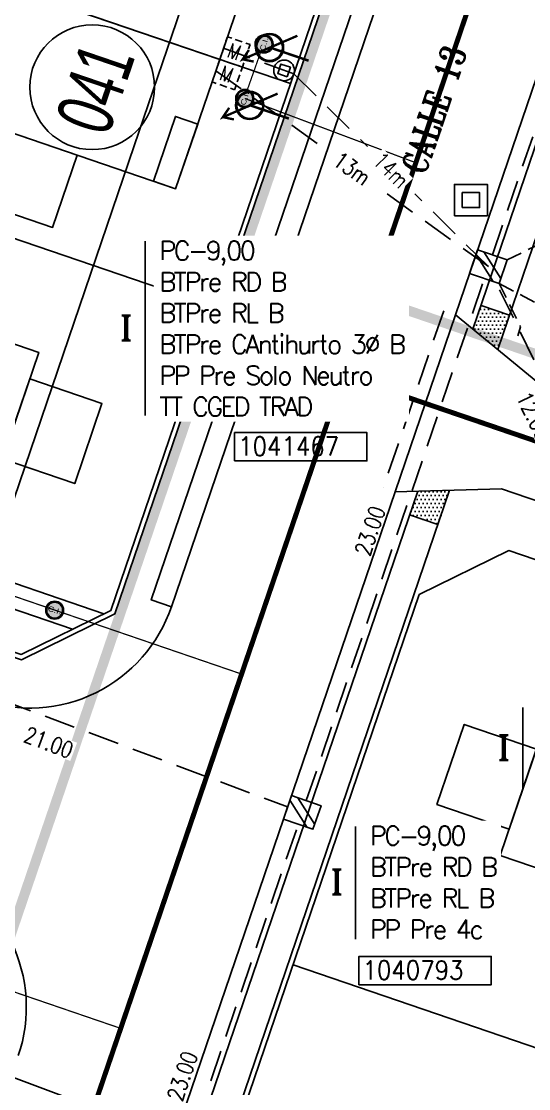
# Model space of a CAD drawing. Extents: x 0 to 336586, y 0 to 6284468.
# Drawn here: x 335231.52 to 335251.86, y 6277815.46 to 6277858.22 of the extents above; entities that cross this region are included whole.
import ezdxf
from ezdxf.enums import TextEntityAlignment as Align

# ---------------------------------------------------------------- set-up
doc = ezdxf.new("R2010")
doc.units = 0
doc.header["$LTSCALE"] = 5
doc.linetypes.add('DASHED', pattern=[0.75, 0.5, -0.25])
doc.linetypes.add('HIDDEN', pattern=[0.375, 0.25, -0.125])
for name, color, linetype in [('ACOM-P', 251, 'DASHED'), ('CALLES-URBANAS', 6, 'Continuous'), ('COTAS', 11, 'Continuous'), ('EQUIPOS', 240, 'Continuous'), ('EQUIPOS_P', 240, 'Continuous'), ('ESTRUCTURAS', 42, 'Continuous'), ('ESTRUCTURAS_E', 42, 'Continuous'), ('ESTRUCTURAS_P', 42, 'Continuous'), ('GRILLA', 254, 'Continuous'), ('LBT_A_P', 100, 'DASHED'), ('LINEA-EDIFICACION-URBANA', 21, 'Continuous'), ('MUROS', 8, 'Continuous'), ('Numero', 42, 'Continuous'), ('PLANTA', 6, 'Continuous'), ('POSTES_E', 41, 'Continuous'), ('POSTES_P', 41, 'Continuous'), ('Prosan Agua Potable D. Arranque', 1, 'Continuous'), ('Prosan Agua Potable D. MAP', 5, 'Continuous'), ('Prosan Agua Potable P. Cañeria Proyectada', 1, 'Continuous'), ('Prosan Alcantarillado D. Union Domiciliaria', 4, 'Continuous'), ('Prosan Alcantarillado P. CI Proyectada', 1, 'Continuous'), ('Prosan Alcantarillado P. Colector Proyectado', 1, 'Continuous'), ('Prosan Pavimentación Solera Proyectada', 8, 'Continuous'), ('Prosan Pavimentación Solera Rebajada Proyectada', 8, 'HIDDEN'), ('Prosan Pavimentación Vereda Proyectada', 8, 'Continuous'), ('Prosan Pavimentación Vereda Reforzada Proyectada Hatch', 8, 'Continuous'), ('PUNTO-DE-INTERES', 254, 'Continuous'), ('servicios', 6, 'Continuous'), ('TEXTO', 2, 'Continuous'), ('TEXTO-BT_P', 151, 'Continuous')]:
    doc.layers.add(name, color=color, linetype=linetype)
doc.styles.add('2mm', font='simplex.shx', dxfattribs={"width": 0.8, "height": 0.65})
doc.styles.add('ARIAL', font='arial.ttf', dxfattribs={"width": 0.82})
doc.styles.add('ROMANS', font='romans.shx', dxfattribs={"height": 1})
doc.styles.add('ROMANT', font='romant.shx', dxfattribs={"height": 2})
doc.styles.add('Swis-50', font='swissc.ttf', dxfattribs={"width": 0.85})
doc.dimstyles.new('ACOMETIDA 500', dxfattribs={"dimtxt": 0.65, "dimasz": 1.8, "dimexe": 1.25, "dimexo": 0.625, "dimtad": 0, "dimdec": 0, "dimtxsty": '2mm', "dimblk": 'NONE', "dimcen": 2.5, "dimse1": 1, "dimse2": 1, "dimclrd": 256, "dimclrt": 2, "dimadec": 0, "dimazin": 0, "dimtfac": 1, "dimtdec": 0, "dimtmove": 0, "dimatfit": 3, "dimldrblk": 'NONE', "dimfxl": 1, "dimtfill": 1, "dimlwd": -1, "dimarcsym": 2})
doc.dimstyles.new('GRILLA X 500', dxfattribs={"dimtxt": 0.5, "dimasz": 1.8, "dimexe": 1.25, "dimexo": 0.625, "dimtad": 0, "dimdec": 0, "dimtxsty": 'ROMANS', "dimblk": 'NONE', "dimcen": 2.5, "dimse1": 1, "dimse2": 1, "dimsd1": 1, "dimsd2": 1, "dimclrd": 256, "dimclrt": 256, "dimadec": 0, "dimazin": 0, "dimtfac": 1, "dimtdec": 0, "dimtmove": 0, "dimatfit": 3, "dimldrblk": 'NONE', "dimfxlon": 1, "dimtfill": 1, "dimlwd": -1, "dimarcsym": 2})
doc.dimstyles.new('GRILLA Y 500', dxfattribs={"dimtxt": 0.5, "dimasz": 1.8, "dimexe": 1.25, "dimexo": 0.625, "dimtad": 0, "dimdec": 0, "dimtxsty": 'ROMANS', "dimblk": 'NONE', "dimcen": 2.5, "dimse1": 1, "dimse2": 1, "dimsd1": 1, "dimsd2": 1, "dimclrd": 256, "dimclrt": 256, "dimadec": 0, "dimazin": 0, "dimtfac": 1, "dimtdec": 0, "dimtmove": 0, "dimatfit": 3, "dimldrblk": 'NONE', "dimfxlon": 1, "dimtfill": 1, "dimlwd": -1, "dimarcsym": 2})
doc.dimstyles.new('VANO 500', dxfattribs={"dimtxt": 0.65, "dimasz": 1.8, "dimexe": 0, "dimexo": 8, "dimgap": 1.2, "dimtad": 0, "dimdec": 0, "dimzin": 0, "dimdsep": 46, "dimtxsty": '2mm', "dimblk": 'NONE', "dimcen": 0, "dimse1": 1, "dimse2": 1, "dimsd1": 1, "dimsd2": 1, "dimclrd": 7, "dimclrt": 2, "dimadec": 0, "dimazin": 0, "dimtfac": 1, "dimtdec": 0, "dimtofl": 0, "dimtmove": 0, "dimatfit": 3, "dimldrblk": 'NONE', "dimfxl": 1, "dimtfill": 1, "dimtolj": 1, "dimtzin": 0, "dimlwd": 25, "dimarcsym": 0})
pattern_1 = [(0, (398815.021874129, 6883263.931051567), (0.079375, 0.15875), [0, -0.15875])]

# ---------------------------------------------------------------- blocks, each defined once
blk = doc.blocks.new('A$C461B3DCE')
at = {"layer": 'Prosan Agua Potable D. MAP', "ltscale": 2}
h = blk.add_hatch(color=4, dxfattribs=at)
h.dxf.hatch_style = 1
edge = h.paths.add_edge_path()
edge.add_line((0.7710314885518511, 0.5448670548734738), (0.7504819952160025, 0.5306253450311521))
edge.add_arc((0.5218886427903211, 0.3768014163459124), 0.2755298927691394, 393.9372072948622, 430.8894317799293)
edge.add_arc((0.5219586611189867, 0.376749035538496), 0.2755564759331746, 70.90675392884668, 215.492820778389)
edge.add_line((0.2976038094080948, 0.2167606861423788), (0.2770543160722461, 0.2025189763000571))
edge.add_arc((0.5218886427903213, 0.3768014163459125), 0.3005298927691393, 70.88943177992928, 215.4447158899646, ccw=False)
edge.add_arc((0.5218886427903213, 0.3768014163459125), 0.3005298927691391, 394.0026343322039, 430.88943177992934, ccw=False)
h = blk.add_hatch(color=4, dxfattribs=at)
h.dxf.hatch_style = 1
edge = h.paths.add_edge_path()
edge.add_line((0.7622593604771488, 0.557190258923689), (0.7420747884321109, 0.5424359027211417))
edge.add_arc((0.521888642790321, 0.3768014163459126), 0.2755298927691394, 0, 36.95222448506712, ccw=False)
edge.add_arc((0.5218620722195667, 0.376884724929531), 0.2755564759331746, 215.3966110015403, 359.98267785108266, ccw=False)
edge.add_line((0.2972388881172841, 0.2172733325026044), (0.2770543160722462, 0.2025189763000571))
edge.add_arc((0.5218886427903211, 0.3768014163459128), 0.3005298927691393, 215.4447158899647, 360)
edge.add_arc((0.5218886427903211, 0.3768014163459128), 0.3005298927691391, 0, 36.88679744772544)
at = {"layer": 'Prosan Agua Potable D. MAP', "color": 4, "ltscale": 2, "const_width": 0.05}
blk.add_lwpolyline([(9.38084215e-08, 1.08246816e-07), (1.023286459401971, 0.7479937492063158), (0.9377070762315523, 0.5236589383472321), (1.023286459402515, 0.7479937492077511), (0.7832410503892931, 0.7426890532315298)], dxfattribs=at)
at = {"layer": 'Prosan Agua Potable D. MAP', "color": 4, "ltscale": 2}
for radius in [0.3005298927691391, 0.2755298927691391]:
    blk.add_circle((0.5218886427903211, 0.3768014163459128), radius, dxfattribs=at)
blk = doc.blocks.new('agua potable')
at = {"layer": 'Prosan Agua Potable D. Arranque', "color": 4, "const_width": 0.1, "elevation": -499.8090000015339}
for points in [[(335731.0856413179, 6282534.863623694), (335732.6327182444, 6282534.335491749)], [(335730.294609403, 6282532.546423924), (335731.8416863278, 6282532.018291979)]]:
    blk.add_lwpolyline(points, dxfattribs=at)
at = {"layer": 'Prosan Agua Potable P. Cañeria Proyectada', "color": 4, "const_width": 0.4}
for points in [[(335696.9982341332, 6282429.919205027), (335742.6238444616, 6282563.572034545)], [(335818.6750919091, 6282496.320130608), (335729.9996878592, 6282526.591614163)]]:
    blk.add_lwpolyline(points, dxfattribs=at)
at = {"layer": 'Prosan Agua Potable D. MAP', "color": 4, "ltscale": 20}
for p, xscale, yscale, zscale, rotation in [((335732.1834254943, 6282535.335234348, -499.8090000015339), 1.885254132813039, 1.885254132813039, 1.885254132813039, 167.0827137323544), ((335731.3923935795, 6282533.018034577, -499.8090000015339), 1.885254132813042, 1.885254132813042, 1.885254132813042, 167.0827137463284)]:
    blk.add_blockref('A$C461B3DCE', p, dxfattribs=dict(at, xscale=xscale, yscale=yscale, zscale=zscale, rotation=rotation))
blk = doc.blocks.new('UD')
at = {"layer": 'Prosan Alcantarillado D. Union Domiciliaria', "true_color": 0x57ffab}
h = blk.add_hatch(color=101, dxfattribs=at)
edge = h.paths.add_edge_path()
edge.add_arc((6.984919e-10, 0), 0.3200000000000001, 0, 360)
at = {"layer": 'Prosan Alcantarillado D. Union Domiciliaria', "color": 7}
for radius in [0.36, 0.3200000000000001]:
    blk.add_circle((6.984919e-10, 0), radius, dxfattribs=at)
at = {"layer": 'Prosan Alcantarillado D. Union Domiciliaria', "color": 7, "ltscale": 10, "style": 'ARIAL', "oblique": 359.9999998988733, "width": 1.199999998176862}
blk.add_text('C.I.', height=0.2121039574924962, dxfattribs=at).set_placement((0, 0), align=Align.MIDDLE_CENTER)
blk = doc.blocks.new('ALCANTARILLADO')
at = {"layer": 'Prosan Alcantarillado D. Union Domiciliaria', "color": 5, "ltscale": 20, "const_width": 0.05}
for points in [[(-54.14929736822523, -115.8066354863113), (-53.6174829169031, -114.3029336038744)], [(-54.25126335310779, -116.1518932697363), (-47.39388782570313, -118.7265024934895)], [(-71.59280936497817, -133.3238679027418), (-54.41268846044113, -139.199644167209)], [(-76.43883127933077, -147.5195035577053), (-59.25871037495381, -153.3952798212413)]]:
    blk.add_lwpolyline(points, dxfattribs=at)
at = {"layer": 'Prosan Alcantarillado D. Union Domiciliaria', "color": 5, "ltscale": 20}
for points in [[(-71.4310057958719, -132.8507721353089), (-59.89637849423889, -136.7957321095746)], [(-71.75461293410626, -133.7969636700582), (-61.16509986420715, -137.4186849544058)]]:
    blk.add_lwpolyline(points, dxfattribs=at)
at = {"layer": 'Prosan Alcantarillado P. CI Proyectada', "color": 5, "ltscale": 2, "const_width": 0.078}
for points in [[(-51.30698335135821, -127.2457785170991, 1), (-49.28247773600742, -127.2457785170991, 1)], [(-51.12498335140845, -127.2457785170991, 1), (-49.46447773605905, -127.2457785170991, 1)]]:
    blk.add_lwpolyline(points, format="xyb", close=True, dxfattribs=at)
at = {"layer": 'Prosan Alcantarillado P. Colector Proyectado', "color": 5, "const_width": 0.2}
for points in [[(-35.25035929545993, -83.06670710456092), (-50.0040137226606, -126.3941707158228)], [(-50.0040137226606, -126.3941707158228), (-65.4240926338316, -171.5647922775242)], [(2.402161485391844, -145.2363154797349), (-49.50936231460946, -127.5150673401076)]]:
    blk.add_lwpolyline(points, dxfattribs=at)
at = {"layer": 'Prosan Alcantarillado P. Colector Proyectado', "color": 5, "const_width": 0.2072855569235698}
blk.add_lwpolyline([(-49.50936233912216, -127.5150673299795, 0.4646920470351836), (-50.57183246753266, -128.056809314643, 0.4350435866282677)], format="xyb", dxfattribs=at)
at = {"layer": 'Prosan Alcantarillado D. Union Domiciliaria', "color": 5, "ltscale": 20}
for p, rotation in [((-53.47971265529486, -113.9703387229238), 73.54639533869805), ((-54.25126335330424, -116.1518932704348), 73.54639533869805), ((-61.87379199569114, -136.6526168899145), 343.5463953386981)]:
    blk.add_blockref('UD', p, dxfattribs=dict(at, rotation=rotation))
blk = doc.blocks.new('A$C12F70A7C')
at = {"layer": 'MUROS'}
for points in [[(0, -8.672000000951812), (-5.476999999998952, -8.672000000951812), (-5.476999999998952, 0), (0, 0)], [(-2.738500000006752, 0), (-5.476999999998952, 0), (-5.476999999998952, -0.9399999999441206), (-2.738500000006752, -0.9399999999441206)], [(0, -8.672000000951812), (5.4769999999844, -8.672000000951812), (5.4769999999844, 0), (0, 0)], [(2.7384999999922, 0), (5.4769999999844, 0), (5.4769999999844, -0.9399999999441206), (2.7384999999922, -0.9399999999441206)], [(-5.476999999998952, -7.557999999960883), (-8.53499999998894, -7.557999999960883), (-8.53499999998894, -4.169999999925493), (-5.476999999998952, -4.169999999925493)], [(5.4769999999844, -7.557999999960883), (8.534999999974389, -7.557999999960883), (8.534999999974389, -4.169999999925493), (5.4769999999844, -4.169999999925493)]]:
    blk.add_lwpolyline(points, close=True, dxfattribs=at)
blk = doc.blocks.new('PLANTA')
at = {"layer": 'Prosan Pavimentación Vereda Reforzada Proyectada Hatch'}
h = blk.add_hatch(dxfattribs=at)
h.set_pattern_fill('DOTS', color=256, scale=0.1)
h.set_pattern_definition(pattern_1)
h.paths.add_polyline_path([(335740.6814851102, 6282524.140475348), (335739.545834258, 6282524.528157101), (335739.2227661303, 6282523.581781391), (335740.2130363252, 6282522.768230568)])
h = blk.add_hatch(dxfattribs=at)
h.set_pattern_fill('DOTS', color=256, scale=0.1)
h.set_pattern_definition(pattern_1)
h.paths.add_polyline_path([(335738.2867426145, 6282517.125465395), (335737.0057111048, 6282517.087278079), (335736.6826429772, 6282516.140902368), (335737.8182938295, 6282515.753220616)])
at = {"layer": 'CALLES-URBANAS', "flags": 128}
blk.add_lwpolyline([(335701.280429975, 6282578.345137023), (335703.1731814547, 6282577.699000658), (335704.4426254361, 6282578.322308192), (335739.2219326441, 6282566.449554552, -0.4142135623730951), (335742.9617781401, 6282558.832891526), (335727.1314398889, 6282512.460481724, -0.4142135623730951), (335719.5147768619, 6282508.720636227), (335684.7354695104, 6282520.593389916), (335684.1121618787, 6282521.86283361), (335682.2194103961, 6282522.508969935), (335681.6128903721, 6282526.922912315), (335698.1014473284, 6282575.223467117)], format="xyb", close=True, dxfattribs=at)
blk.add_lwpolyline([(335738.5213247423, 6282524.158046557), (335749.5864081118, 6282556.571414633, -0.4142135623730951), (335757.2030711388, 6282560.311260128), (335817.7711165945, 6282539.634899964, -0.4142135623730951), (335821.5109620905, 6282532.018236937), (335810.445878721, 6282499.604868861), (335821.5109620905, 6282532.018236937, 0.4142135623730951), (335817.7711165945, 6282539.634899964), (335757.2030711388, 6282560.311260128, 0.4142135623730951), (335749.5864081118, 6282556.571414633), (335738.5213247423, 6282524.158046557), (335741.8222253919, 6282521.446210481), (335806.1757736887, 6282499.477577806), (335810.445878721, 6282499.604868861)], format="xyb", dxfattribs=at)
at = {"layer": 'CALLES-URBANAS'}
for points in [[(335727.1314398889, 6282512.460481724), (335726.3270205351, 6282512.735089632), (335742.1573587864, 6282559.107499434), (335742.9617781401, 6282558.832891526)], [(335739.2227661304, 6282523.581781391), (335750.3908274655, 6282556.296806724), (335749.5864081118, 6282556.571414633)]]:
    blk.add_lwpolyline(points, dxfattribs=at)
at = {"layer": 'CALLES-URBANAS', "flags": 128}
blk.add_lwpolyline([(335808.0228677643, 6282492.507051034), (335804.7219671145, 6282495.218887109), (335740.3684188178, 6282517.187519785), (335736.0983137855, 6282517.06022873), (335723.6601908738, 6282480.624763886), (335726.9610915235, 6282477.91292781), (335791.3146398202, 6282455.944295134), (335795.5847448525, 6282456.07158619), (335808.0228677642, 6282492.507051034), (335795.5847448525, 6282456.07158619)], dxfattribs=at)
at = {"layer": 'CALLES-URBANAS'}
blk.add_arc((335715.3148912035, 6282496.417751994), 5.99999999999243, 341.1514258874079, 71.15142590727034, dxfattribs=at)
at = {"layer": 'LINEA-EDIFICACION-URBANA', "ltscale": 0.2}
for p, q in [((335731.9089680403, 6282533.41995132), (335690.9782185722, 6282547.392647838)), ((335687.9229632897, 6282538.442772746), (335728.8537127578, 6282524.470076228)), ((335799.6744609604, 6282475.016221899), (335732.0085976777, 6282498.115593021))]:
    blk.add_line(p, q, dxfattribs=at)
for points in [[(335685.5365943233, 6282522.697397959), (335683.7736142494, 6282526.287927344), (335700.1994141471, 6282574.404645515), (335703.7899435314, 6282576.167625588), (335739.3671835414, 6282564.022478381), (335741.1301636153, 6282560.431948997), (335724.7043637175, 6282512.315230826), (335721.1138343332, 6282510.552250752)], [(335794.6114752553, 6282460.185025988), (335791.0209458711, 6282458.422045914), (335728.7085920466, 6282479.693867726), (335726.9456119727, 6282483.28439711), (335737.0715833826, 6282512.946788931), (335740.6621127669, 6282514.709769005), (335802.9744665914, 6282493.437947193), (335804.7374466652, 6282489.847417809)]]:
    blk.add_lwpolyline(points, close=True, dxfattribs=at)
at = {"layer": 'Prosan Pavimentación Solera Proyectada', "flags": 128}
blk.add_lwpolyline([(335736.0983137855, 6282517.06022873), (335723.6601908738, 6282480.624763886)], dxfattribs=at)
at = {"layer": 'Prosan Pavimentación Solera Rebajada Proyectada', "flags": 128}
blk.add_lwpolyline([(335738.0481368871, 6282524.31958062), (335735.6251259304, 6282517.221762793)], dxfattribs=at)
at = {"layer": 'Prosan Pavimentación Solera Rebajada Proyectada', "linetype": 'Continuous', "flags": 128}
blk.add_lwpolyline([(335738.5213247423, 6282524.158046557), (335736.0983137856, 6282517.06022873)], dxfattribs=at)
at = {"layer": 'Prosan Pavimentación Vereda Proyectada'}
for points in [[(335700.4420275457, 6282577.521849852), (335739.5101974977, 6282564.184989683), (335741.3462025973, 6282560.445735702), (335724.8668750196, 6282512.17221687), (335721.1276210385, 6282510.336211771), (335682.0594510866, 6282523.673071939)], [(335740.2130363253, 6282522.768230568), (335751.850972981, 6282556.859679487), (335755.5902269621, 6282558.695684586), (335818.0593814483, 6282537.370335095), (335819.8953865477, 6282533.631081114), (335808.257449892, 6282499.539632196)], [(335739.545834258, 6282524.528157101), (335740.6814851103, 6282524.140475348)], [(335724.3616322618, 6282480.048498719), (335737.0057111048, 6282517.087278079)], [(335725.3519024567, 6282479.234947897), (335738.2867426145, 6282517.125465395)], [(335736.6826429772, 6282516.140902368), (335737.8182938294, 6282515.753220616)]]:
    blk.add_lwpolyline(points, dxfattribs=at)
at = {"layer": 'PUNTO-DE-INTERES', "color": 8}
blk.add_circle((335723.9571623112, 6282533.274180084), 2.5, dxfattribs=at)
at = {"layer": 'PUNTO-DE-INTERES', "xscale": -1}
for p, rotation in [((335729.0698409102, 6282534.389155703), 251.1514259085046), ((335748.2937975355, 6282508.934521343), 341.1514259085047), ((335748.2937975355, 6282508.934521343), 341.1514259085047), ((335748.2937975355, 6282508.934521343), 341.1514259085047)]:
    blk.add_blockref('A$C12F70A7C', p, dxfattribs=dict(at, rotation=rotation))
at = {"layer": 'PUNTO-DE-INTERES', "rotation": 161.1514259085047}
blk.add_blockref('A$C12F70A7C', (335713.8291539917, 6282516.209040102), dxfattribs=at)
blk.add_blockref('A$C12F70A7C', (335713.8291539917, 6282516.209040102), dxfattribs=at)
blk.add_blockref('A$C12F70A7C', (335713.8291539917, 6282516.209040102), dxfattribs=at)
at = {"layer": 'PUNTO-DE-INTERES', "color": 8, "insert": (335724.0860740297, 6282533.230172967), "char_height": 2.25, "attachment_point": 5, "rotation": 71.15142590850466, "line_spacing_factor": 0.6, "style": 'Swis-50'}
blk.add_mtext('\\fArial Narrow|b0|i0|c00|p39;\\H1x;\\W0.8;041', dxfattribs=at)
at = {"layer": 'TEXTO', "style": 'ROMANT', "width": 0.8}
blk.add_text('CALLE 13', height=1, rotation=71.1514259181971, dxfattribs=at).set_placement((335737.6647804517, 6282532.380534777), align=Align.MIDDLE_CENTER)
blk = doc.blocks.new('EM-BT_P')
at = {"layer": 'EQUIPOS'}
for p, q in [((-1.59583581811421, 0.990598165203636), (-1.59583581811421, 1.595838092819461)), ((-0.990595890498426, 1.595417830392476), (-1.59583581811421, 1.595417830392476)), ((-0.4940528739877835, 1.595417830392476), (0.4940729303437621, 1.595417830392476)), ((0.9906159468543903, 1.595417830392476), (1.595855874470174, 1.595417830392476)), ((1.595855874470174, 0.990598165203636), (1.595855874470174, 1.595838092819461)), ((-1.59583581811421, 0.4940551486930361), (-1.59583581811421, -0.4940706556385237)), ((1.595855874470174, 0.4940551486930361), (1.595855874470174, -0.4940706556385237)), ((-1.59583581811421, -0.9906136721491804), (-1.59583581811421, -1.595853599764949)), ((1.595855874470174, -0.9906136721491804), (1.595855874470174, -1.595853599764949)), ((-0.990595890498426, -1.595433337337964), (-1.59583581811421, -1.595433337337964)), ((-0.4940528739877835, -1.595433337337964), (0.4940729303437621, -1.595433337337964)), ((0.9906159468543903, -1.595433337337964), (1.595855874470174, -1.595433337337964))]:
    blk.add_line(p, q, dxfattribs=at)
at = {"layer": 'EQUIPOS', "style": 'ROMANS', "width": 0.8}
blk.add_text('M', height=1.98, dxfattribs=at).set_placement((-0.9147899827143248, -0.9896123134684556))
blk = doc.blocks.new('PC-9_P')
at = {"layer": 'POSTES_E'}
for p, q in [((0.6083982158431285, 1.249984817137545), (-1.000003517699549, -0.7605173497908027)), ((0.9999964823004506, 0.728340590182853), (-0.5826881361359098, -1.250015182862455))]:
    blk.add_line(p, q, dxfattribs=at)
blk.add_lwpolyline([(-1.000003517699549, 1.249984817137545), (0.9999964823004506, 1.249984817137545), (0.9999964823004506, -1.250015182862455), (-1.000003517699549, -1.250015182862455)], close=True, dxfattribs=at)
blk = doc.blocks.new('*D206')
at = {"layer": 'Defpoints', "color": 0, "linetype": 'HIDDEN', "ltscale": 0.25, "transparency": 16777216}
for p in [(335223.1075635345, 6277833.878068144), (335242.7841084462, 6277826.522822228), (335242.4573777777, 6277825.648761626)]:
    blk.add_point(p, dxfattribs=at)
at = {"layer": 'COTAS', "color": 2, "linetype": 'HIDDEN', "ltscale": 0.25, "transparency": 16777216, "insert": (335232.6191053218, 6277829.326384583), "char_height": 0.65, "attachment_point": 5, "rotation": 339.5038648584386, "style": '2mm', "bg_fill": 3, "box_fill_scale": 1.1, "bg_fill_color": 256, "bg_fill_true_color": 13158600, "bg_fill_transparency": 0}
blk.add_mtext('\\A1;21.00', dxfattribs=at)
blk = doc.blocks.new('_None')
blk = doc.blocks.new('*D210')
at = {"layer": 'Defpoints', "color": 0, "ltscale": 0.5, "transparency": 16777216}
for p in [(335241.7393906838, 6277826.882631476), (335242.784108446, 6277826.522822226), (335235.3228818164, 6277804.656776934)]:
    blk.add_point(p, dxfattribs=at)
at = {"layer": 'COTAS', "color": 2, "ltscale": 0.5, "transparency": 16777216, "insert": (335237.9776602485, 6277815.960325819), "char_height": 0.65, "attachment_point": 5, "rotation": 70.99587784415642, "style": '2mm', "bg_fill": 3, "box_fill_scale": 1.1, "bg_fill_color": 256, "bg_fill_true_color": 13158600, "bg_fill_transparency": 0}
blk.add_mtext('\\A1;23.00', dxfattribs=at)
blk = doc.blocks.new('*D211')
at = {"layer": 'Defpoints', "color": 0, "ltscale": 0.5, "transparency": 16777216}
for p in [(335249.2628515533, 6277848.727242794), (335250.2453350755, 6277848.38886752), (335242.784108446, 6277826.522822226)]:
    blk.add_point(p, dxfattribs=at)
at = {"layer": 'COTAS', "color": 2, "ltscale": 0.5, "transparency": 16777216, "insert": (335245.5011211182, 6277837.804937136), "char_height": 0.65, "attachment_point": 5, "rotation": 70.99587784415642, "style": '2mm', "bg_fill": 3, "box_fill_scale": 1.1, "bg_fill_color": 256, "bg_fill_true_color": 13158600, "bg_fill_transparency": 0}
blk.add_mtext('\\A1;23.00', dxfattribs=at)
blk = doc.blocks.new('*D212')
at = {"layer": 'Defpoints', "color": 0, "ltscale": 0.5, "transparency": 16777216}
for p in [(335257.0780910526, 6277871.419042774), (335257.9989701377, 6277871.101884566), (335250.2453350755, 6277848.38886752)]:
    blk.add_point(p, dxfattribs=at)
at = {"layer": 'COTAS', "color": 2, "ltscale": 0.5, "transparency": 16777216, "insert": (335253.1704713027, 6277860.073142784), "char_height": 0.65, "attachment_point": 5, "rotation": 70.99587784415642, "style": '2mm', "bg_fill": 3, "box_fill_scale": 1.1, "bg_fill_color": 256, "bg_fill_true_color": 13158600, "bg_fill_transparency": 0}
blk.add_mtext('\\A1;24.00', dxfattribs=at)
blk = doc.blocks.new('*D214')
at = {"layer": 'Defpoints', "color": 0, "linetype": 'HIDDEN', "ltscale": 0.25, "transparency": 16777216}
for p in [(335250.2453416921, 6277848.388863403), (335255.6777552022, 6277837.288580781), (335254.7911466369, 6277836.854679725)]:
    blk.add_point(p, dxfattribs=at)
at = {"layer": 'COTAS', "color": 2, "linetype": 'HIDDEN', "ltscale": 0.25, "transparency": 16777216, "insert": (335252.074939881, 6277842.404821036), "char_height": 0.65, "attachment_point": 5, "rotation": 296.07685604253066, "style": '2mm', "bg_fill": 3, "box_fill_scale": 1.1, "bg_fill_color": 256, "bg_fill_true_color": 13158600, "bg_fill_transparency": 0}
blk.add_mtext('\\A1;12.00', dxfattribs=at)
blk = doc.blocks.new('*D267')
at = {"layer": 'ACOM-P', "ltscale": 0.5, "transparency": 16777216}
for p, q in [((335239.3207930597, 6277856.239467975), (335243.6923831836, 6277853.097953452)), ((335250.2453350765, 6277848.388867522), (335245.873744952, 6277851.530382046))]:
    blk.add_line(p, q, dxfattribs=at)
at = {"layer": 'Defpoints', "color": 0, "ltscale": 0.5, "transparency": 16777216}
for p in [(335239.3207930592, 6277856.239467975), (335239.3207930597, 6277856.239467975), (335250.245335076, 6277848.388867522)]:
    blk.add_point(p, dxfattribs=at)
at = {"layer": 'ACOM-P', "color": 2, "ltscale": 0.5, "transparency": 16777216, "insert": (335244.7830640683, 6277852.314167748), "char_height": 0.65, "attachment_point": 5, "rotation": 324.2981991894376, "style": '2mm', "bg_fill": 3, "box_fill_scale": 1.1, "bg_fill_color": 256, "bg_fill_true_color": 13158600, "bg_fill_transparency": 0}
blk.add_mtext('13m', dxfattribs=at)
blk = doc.blocks.new('PM-6_P')
at = {"layer": 'POSTES_E'}
blk.add_lwpolyline([(-0.6677519658405187, 0.6677414800509212), (0.6677199434739736, 0.6677414800509212), (0.6677199434739736, -0.66773042926323), (-0.6677519658405187, -0.66773042926323)], close=True, dxfattribs=at)
blk.add_circle((-1.601118327254625e-05, 5.52539384557349e-06), 1.386432699211355, dxfattribs=at)
blk = doc.blocks.new('*D268')
at = {"layer": 'ACOM-P', "ltscale": 0.5, "transparency": 16777216}
for p, q in [((335242.4489651518, 6277856.116971615), (335245.3932718746, 6277853.198446471)), ((335250.2453362956, 6277848.388868752), (335247.3010295732, 6277851.307393895))]:
    blk.add_line(p, q, dxfattribs=at)
at = {"layer": 'Defpoints', "color": 0, "ltscale": 0.5, "transparency": 16777216}
for p in [(335242.4489639327, 6277856.116970384), (335250.2453350755, 6277848.388867521), (335250.2453362956, 6277848.388868752)]:
    blk.add_point(p, dxfattribs=at)
at = {"layer": 'ACOM-P', "color": 2, "ltscale": 0.5, "transparency": 16777216, "insert": (335246.3471507239, 6277852.252920182), "char_height": 0.65, "attachment_point": 5, "rotation": 315.25195437528237, "style": '2mm', "bg_fill": 3, "box_fill_scale": 1.1, "bg_fill_color": 256, "bg_fill_true_color": 13158600, "bg_fill_transparency": 0}
blk.add_mtext('14m', dxfattribs=at)
blk = doc.blocks.new('LZ-P')
at = {"layer": 'ESTRUCTURAS', "linetype": 'DASHED', "ltscale": 0.5}
for points in [[(-1, 0), (-3.720051217649598, 2.741180723533034), (-4.480327243276406, 2.774263823404908)], [(1, 0), (3.720051217649598, 2.741180723533034), (4.480327243276406, 2.774263823404908)]]:
    blk.add_lwpolyline(points, dxfattribs=at)
blk = doc.blocks.new('TT-S_P')
at = {"layer": 'ESTRUCTURAS_E', "ltscale": 3}
for p, q in [((1.657170947816326, -0.8640653022951028), (0, 0)), ((4.069243126028397, -2.121743563292085), (2.412072178212014, -1.257678260997011)), ((6.570607230804427, -3.425979516855932), (4.913436282988101, -2.561914214560829)), ((9.105852084715393, -4.74788122770434), (7.368990578442236, -3.8422644810191)), ((9.105852084715535, -4.747881227704397), (9.105852084715535, -6.800140530395112)), ((9.105852084715535, -7.785268621837815), (9.105852084715535, -9.837527924528558)), ((4.937199434267285, -9.837527924525233), (6.115733717630775, -9.837527924525233)), ((6.713632307243472, -9.837527924525233), (7.892166590607018, -9.837527924525233)), ((8.516584943035012, -9.837527924528558), (9.695119226398559, -9.837527924528558)), ((11.49807186218996, -9.837527924525233), (10.31953757882647, -9.837527924525233)), ((13.27450473516626, -9.837527924525233), (12.09597045180271, -9.837527924525233)), ((6.287813355392416, -11.00585093154979), (7.003679050656899, -11.00585093154979)), ((7.628097403084865, -11.00585093155311), (8.806631686448354, -11.00585093155311)), ((7.628097403084865, -12.14540153467328), (8.806631686448354, -12.14540153467328)), ((10.60958432223984, -11.00585093154979), (9.431050038876348, -11.00585093154979)), ((10.60958432223984, -12.14540153467001), (9.431050038876348, -12.14540153467001)), ((11.92389081404107, -11.00585093154979), (11.20748291185259, -11.00585093154979)), ((9.468130448197767, -13.10210014875597), (8.743573721235746, -13.10210014875597))]:
    blk.add_line(p, q, dxfattribs=at)
blk = doc.blocks.new('CA 3Ø-P')
at = {"layer": 'ESTRUCTURAS'}
for points in [[(-1.307126184576191, -1.266878571361303), (1.346075665089302, -1.266878571361303), (1.346075665089302, 1.246819127351046), (-1.307126184576191, 1.246819127351046)], [(-0.676001158892177, -0.6099489843472838), (0.7149506394052878, -0.6099489843472838), (0.7149506394052878, 0.5898895403370261), (-0.676001158892177, 0.5898895403370261)]]:
    blk.add_lwpolyline(points, close=True, dxfattribs=at)
blk = doc.blocks.new('*D434')
at = {"layer": 'Defpoints', "color": 0, "ltscale": 0.5, "transparency": 16777216}
for p in [(335292.711083103, 6278000), (335274.7657512065, 6277998.486549078), (0, 0)]:
    blk.add_point(p, dxfattribs=at)
at = {"layer": 'GRILLA', "ltscale": 0.5, "transparency": 16777216, "insert": (335269.8550369208, 6277998.486549078), "char_height": 1, "attachment_point": 5, "style": 'ROMANS', "bg_fill": 3, "box_fill_scale": 1.1, "bg_fill_color": 256, "bg_fill_true_color": 13158600, "bg_fill_transparency": 0}
blk.add_mtext('Y-6278000', dxfattribs=at)
blk = doc.blocks.new('*D439')
at = {"layer": 'Defpoints', "color": 0, "ltscale": 0.5, "transparency": 16777216}
for p in [(335301.7893708139, 6277932.198101984), (335300, 6277899.167990658), (0, 0)]:
    blk.add_point(p, dxfattribs=at)
at = {"layer": 'GRILLA', "ltscale": 0.5, "transparency": 16777216, "insert": (335301.7893708129, 6277936.632625794), "char_height": 1, "attachment_point": 5, "rotation": 90, "style": 'ROMANS', "bg_fill": 3, "box_fill_scale": 1.1, "bg_fill_color": 256, "bg_fill_true_color": 13158600, "bg_fill_transparency": 0}
blk.add_mtext('X-335300', dxfattribs=at)
blk = doc.blocks.new('*D440')
at = {"layer": 'Defpoints', "color": 0, "ltscale": 0.5, "transparency": 16777216}
for p in [(335402.3497128253, 6277986.733224559), (335398.5975279866, 6277900), (0, 0)]:
    blk.add_point(p, dxfattribs=at)
at = {"layer": 'GRILLA', "ltscale": 0.5, "transparency": 16777216, "insert": (335402.3497128243, 6277991.143938844), "char_height": 1, "attachment_point": 5, "rotation": 90, "style": 'ROMANS', "bg_fill": 3, "box_fill_scale": 1.1, "bg_fill_color": 256, "bg_fill_true_color": 13158600, "bg_fill_transparency": 0}
blk.add_mtext('X-335399', dxfattribs=at)

msp = doc.modelspace()

# ---------------------------------------------------------------- linework, layer by layer
at = {"layer": 'LBT_A_P', "ltscale": 0.5}
for points in [[(335250.4068685712, 6277848.862053711), (335257.8374360738, 6277870.628696711)], [(335242.9455784775, 6277826.996030079), (335250.083863907, 6277847.915656337)], [(335255.3673205738, 6277837.922904583), (335250.5557601768, 6277847.754563186)], [(335223.6932322365, 6277833.659140616), (335242.1984362909, 6277826.741751047)], [(335235.4843518495, 6277805.12998479), (335242.6226372787, 6277826.049611048)]]:
    msp.add_lwpolyline(points, dxfattribs=at)
at = {"layer": 'TEXTO-BT_P', "ltscale": 0.5}
for points in [[(335236.4826140214, 6277849.409936476), (335236.4826140214, 6277842.420847482)], [(335251.621648498, 6277830.730254974), (335251.621648498, 6277827.457811508)], [(335244.9244911095, 6277825.96133402), (335244.9244911095, 6277821.445738954)]]:
    msp.add_lwpolyline(points, dxfattribs=at)

# ---------------------------------------------------------------- block references
at = {"layer": 'EQUIPOS_P', "ltscale": 5, "xscale": 0.3, "yscale": 0.3, "zscale": 0.3, "rotation": 341.1514259146094}
for p in [(335240.0831713129, 6277856.990843598), (335239.7738718872, 6277856.084801069)]:
    msp.add_blockref('EM-BT_P', p, dxfattribs=at)
at = {"layer": 'PLANTA'}
msp.add_blockref('PLANTA', (-489.5943777723587, -4677.696606804617), dxfattribs=at)
at = {"layer": 'POSTES_P', "ltscale": 5, "xscale": 0.5, "yscale": 0.5, "zscale": 0.5}
for p, rotation in [((335250.2453350758, 6277848.388867521), 71.15142589438665), ((335242.7841084462, 6277826.522822228), 71.1591103035422)]:
    msp.add_blockref('PC-9_P', p, dxfattribs=dict(at, rotation=rotation))
at = {"layer": 'servicios', "color": 1}
msp.add_blockref('ALCANTARILLADO', (335294.7307215866, 6277971.279013176), dxfattribs=at)
at = {"layer": 'servicios'}
msp.add_blockref('agua potable', (-489.5943777723587, -4677.696606804617), dxfattribs=at)

# ---------------------------------------------------------------- texts
at = {"layer": 'TEXTO-BT_P', "ltscale": 0.5, "style": 'ROMANT'}
for p in [(335235.7268352792, 6277845.929692978), (335250.8658697558, 6277829.123009017), (335244.1687123673, 6277823.740311556)]:
    msp.add_text('I', height=0.9999999975, dxfattribs=at).set_placement(p, align=Align.MIDDLE_CENTER)

# ---------------------------------------------------------------- next in the draw order: texts
at = {"layer": 'TEXTO-BT_P', "ltscale": 0.5, "insert": (335245.4978973774, 6277823.717706925), "char_height": 0.7499999981250001, "attachment_point": 4, "style": 'ROMANS', "bg_fill": 3, "box_fill_scale": 1.3, "bg_fill_color": 256, "bg_fill_transparency": 0}
msp.add_mtext('{\\T0.8;PC-9,00\\PBTPre RD B\\PBTPre RL B\\PPP Pre 4c}', dxfattribs=at)

# ---------------------------------------------------------------- next in the draw order: dimensions: what is measured, and where the dimension line sits
at = {"layer": 'COTAS', "linetype": 'HIDDEN', "ltscale": 0.25}
dim = msp.add_aligned_dim(p1=(335223.1075635345, 6277833.878068144), p2=(335242.7841084462, 6277826.522822228), distance=-0.9331317514538129, dimstyle='VANO 500', override={"dimpost": '.00', "dimsah": 1}, dxfattribs=at)
dim.commit()
dim.dimension.update_dxf_attribs({"geometry": '*D206', "text_midpoint": (335232.6191053218, 6277829.326384583)})

# ---------------------------------------------------------------- next in the draw order: dimensions: what is measured, and where the dimension line sits
at = {"layer": 'COTAS', "ltscale": 0.5}
dim = msp.add_linear_dim(base=(335241.7393906838, 6277826.882631476), p1=(335235.3228818166, 6277804.656776935), p2=(335242.7841084462, 6277826.522822228), angle=250.9958778441564, dimstyle='VANO 500', override={"dimpost": '.00', "dimsah": 1, "dimtmove": 1}, dxfattribs=at)
dim.commit()
dim.dimension.update_dxf_attribs({"geometry": '*D210', "text_midpoint": (335237.9776602485, 6277815.960325819)})

# ---------------------------------------------------------------- next in the draw order: linework, layer by layer
msp.add_lwpolyline([(335184.5711839792, 6277824.178493079), (335201.7892306665, 6277826.384100516), (335218.386477566, 6277820.696700483), (335237.8820907376, 6277813.409078847)], dxfattribs=at)

# ---------------------------------------------------------------- next in the draw order: dimensions: what is measured, and where the dimension line sits
dim = msp.add_linear_dim(base=(335249.2628515533, 6277848.727242794), p1=(335242.7841084462, 6277826.522822228), p2=(335250.2453350758, 6277848.388867521), angle=250.9958778441564, dimstyle='VANO 500', override={"dimpost": '.00', "dimsah": 1, "dimtmove": 1}, dxfattribs=at)
dim.commit()
dim.dimension.update_dxf_attribs({"geometry": '*D211', "text_midpoint": (335245.5011211182, 6277837.804937136)})

# ---------------------------------------------------------------- next in the draw order: dimensions: what is measured, and where the dimension line sits
dim = msp.add_linear_dim(base=(335257.0780910526, 6277871.419042774), p1=(335250.2453350758, 6277848.388867521), p2=(335257.9989701377, 6277871.101884566), angle=250.9958778441564, dimstyle='VANO 500', override={"dimpost": '.00', "dimsah": 1, "dimtmove": 1}, dxfattribs=at)
dim.commit()
dim.dimension.update_dxf_attribs({"geometry": '*D212', "text_midpoint": (335253.1704713027, 6277860.073142784)})

# ---------------------------------------------------------------- next in the draw order: dimensions: what is measured, and where the dimension line sits
at = {"layer": 'COTAS', "linetype": 'HIDDEN', "ltscale": 0.25}
dim = msp.add_aligned_dim(p1=(335250.2453416919, 6277848.388863403), p2=(335255.6777552026, 6277837.28858078), distance=-0.9870890912685701, dimstyle='VANO 500', override={"dimpost": '.00', "dimsah": 1}, dxfattribs=at)
dim.commit()
dim.dimension.update_dxf_attribs({"geometry": '*D214', "text_midpoint": (335252.074939881, 6277842.404821036)})

# ---------------------------------------------------------------- next in the draw order: block references
at = {"layer": 'ESTRUCTURAS_P', "ltscale": 5, "xscale": 0.35, "yscale": 0.35, "zscale": 0.35}
msp.add_blockref('TT-S_P', (335250.6752924471, 6277847.713757969), dxfattribs=at)

# ---------------------------------------------------------------- next in the draw order: dimensions: what is measured, and where the dimension line sits
at = {"layer": 'ACOM-P', "ltscale": 0.5}
dim = msp.add_aligned_dim(p1=(335250.2453350758, 6277848.388867521), p2=(335239.320793059, 6277856.239467974), distance=-1.1639107678564033e-09, dimstyle='ACOMETIDA 500', override={"dimpost": 'm', "dimsah": 1}, dxfattribs=at)
dim.commit()
dim.dimension.update_dxf_attribs({"geometry": '*D267', "text_midpoint": (335244.7830640683, 6277852.314167748)})

# ---------------------------------------------------------------- next in the draw order: block references
at = {"layer": 'POSTES_P', "ltscale": 5, "xscale": 0.3, "yscale": 0.3, "zscale": 0.3, "rotation": 161.1514259169997}
msp.add_blockref('PM-6_P', (335242.0553340531, 6277856.251347169), dxfattribs=at)

# ---------------------------------------------------------------- next in the draw order: dimensions: what is measured, and where the dimension line sits
at = {"layer": 'ACOM-P', "ltscale": 0.5}
dim = msp.add_aligned_dim(p1=(335242.4489639325, 6277856.116970384), p2=(335250.2453350761, 6277848.388867521), distance=1.7328973607527062e-06, text='14m', dimstyle='ACOMETIDA 500', override={"dimpost": 'm', "dimsah": 1}, dxfattribs=at)
dim.commit()
dim.dimension.update_dxf_attribs({"geometry": '*D268', "text_midpoint": (335246.3471507239, 6277852.252920182)})

# ---------------------------------------------------------------- next in the draw order: linework, layer by layer
msp.add_lwpolyline([(335242.4489639325, 6277856.116970384), (335239.6300924846, 6277857.145510503)], dxfattribs=at)

# ---------------------------------------------------------------- next in the draw order: block references
at = {"layer": 'ESTRUCTURAS_P', "xscale": 0.5, "yscale": 0.5, "zscale": 0.5}
msp.add_blockref('CA 3Ø-P', (335249.5369644605, 6277851.061007282), dxfattribs=at)
at = {"layer": 'ESTRUCTURAS_P', "xscale": 0.5, "yscale": 0.5, "zscale": 0.5, "rotation": 251.1514259245095}
msp.add_blockref('LZ-P', (335250.8368265107, 6277848.186945824), dxfattribs=at)

# ---------------------------------------------------------------- next in the draw order: texts
at = {"layer": 'TEXTO-BT_P', "ltscale": 0.5, "insert": (335237.0560202893, 6277845.907088347), "char_height": 0.7499999981250001, "attachment_point": 4, "style": 'ROMANS', "bg_fill": 3, "box_fill_scale": 1.3, "bg_fill_color": 256, "bg_fill_transparency": 0}
msp.add_mtext('{\\T0.8;PC-9,00\\PBTPre RD B\\PBTPre RL B\\PBTPre CAntihurto 3Ø B\\PPP Pre Solo Neutro\\PTT CGED TRAD}', dxfattribs=at)

# ---------------------------------------------------------------- next in the draw order: linework, layer by layer
at = {"layer": 'COTAS', "ltscale": 0.5}
msp.add_lwpolyline([(335252.7212174683, 6277896.936052125), (335243.9842857057, 6277876.477998595), (335236.0497047043, 6277853.234872275), (335228.5878302168, 6277831.366937905), (335221.133504116, 6277809.521115463), (335213.9503455077, 6277788.664606043), (335210.4812226741, 6277778.599547455), (335203.7024523506, 6277777.868107107)], dxfattribs=at)

# ---------------------------------------------------------------- next in the draw order: dimensions: what is measured, and where the dimension line sits
at = {"layer": 'GRILLA', "ltscale": 0.5}
dim = msp.add_ordinate_dim(feature_location=(335292.711083103, 6278000), offset=(-17.94533189648064, -1.5134509224444628), dtype=0, origin=(0, 0), dimstyle='GRILLA Y 500', override={"dimpost": 'Y-<>', "dimsah": 1}, dxfattribs=at)
dim.commit()
dim.dimension.update_dxf_attribs({"geometry": '*D434', "text_midpoint": (335269.8550369208, 6277998.486549078)})

# ---------------------------------------------------------------- next in the draw order: dimensions: what is measured, and where the dimension line sits
dim = msp.add_ordinate_dim(feature_location=(335300, 6277899.167990658), offset=(1.7893708138726652, 33.03011132590473), dtype=1, origin=(0, 0), dimstyle='GRILLA X 500', override={"dimpost": 'X-<>', "dimsah": 1}, dxfattribs=at)
dim.commit()
dim.dimension.update_dxf_attribs({"geometry": '*D439', "text_midpoint": (335301.7893708129, 6277936.632625794)})

# ---------------------------------------------------------------- next in the draw order: dimensions: what is measured, and where the dimension line sits
dim = msp.add_ordinate_dim(feature_location=(335398.5975279866, 6277900), offset=(3.7521848386968486, 86.733224558644), dtype=1, origin=(0, 0), dimstyle='GRILLA X 500', override={"dimpost": 'X-<>', "dimsah": 1}, dxfattribs=at)
dim.commit()
dim.dimension.update_dxf_attribs({"geometry": '*D440', "text_midpoint": (335402.3497128243, 6277991.143938844)})

# ---------------------------------------------------------------- next in the draw order: linework, layer by layer
at = {"layer": 'Numero'}
for points in [[(335240.0731093202, 6277840.605094968), (335245.3782721342, 6277840.605094968), (335245.3782721342, 6277841.73825585), (335240.0731093202, 6277841.73825585)], [(335245.0581065884, 6277819.621871222), (335250.3632694024, 6277819.621871222), (335250.3632694024, 6277820.755032104), (335245.0581065884, 6277820.755032104)]]:
    msp.add_lwpolyline(points, close=True, dxfattribs=at)

# ---------------------------------------------------------------- next in the draw order: texts
at = {"layer": 'Numero', "style": 'ROMANS', "width": 0.9}
for s, p in [('1041467', (335240.2125327868, 6277840.818445327)), ('1040793', (335245.197530055, 6277819.83522158))]:
    msp.add_text(s, height=0.75, dxfattribs=at).set_placement(p)

doc.saveas('drawing.dxf')
